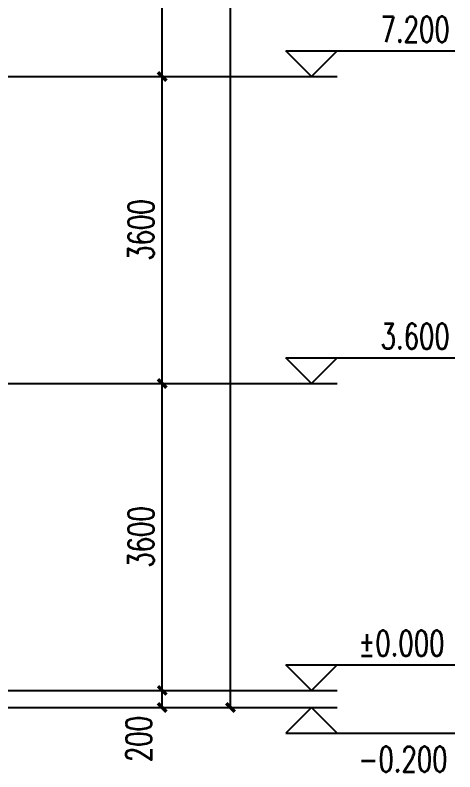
# Model space of a CAD drawing. Extents: x -522490 to 417652, y 450811 to 1108047.
# Drawn here: x 390400 to 395553, y 510161 to 519036 of the extents above; entities that cross this region are included whole.
import ezdxf

# ---------------------------------------------------------------- set-up
doc = ezdxf.new("R2010")
doc.units = 0
doc.header["$LTSCALE"] = 1000
doc.header["$MEASUREMENT"] = 0
for name, color, linetype in [('DIM_ELEV', 3, 'Continuous'), ('DOTE', 1, 'Continuous'), ('PUB_DIM', 3, 'Continuous'), ('PUB_TEXT', 7, 'Continuous')]:
    doc.layers.add(name, color=color, linetype=linetype)
doc.styles.add('_TCH_DIM', font='SIMPLEX', dxfattribs={"bigfont": 'GBCBIG'})
doc.styles.add('_TCH_DIM_T3', font='SIMPLEX', dxfattribs={"width": 0.705882, "bigfont": 'GBCBIG'})
doc.dimstyles.new('_TCH_ARCH&&100', dxfattribs={"dimtxt": 297.5, "dimasz": 100, "dimexe": 250, "dimexo": 300, "dimgap": 100, "dimtad": 1, "dimdec": 0, "dimzin": 0, "dimdsep": 46, "dimtxsty": '_TCH_DIM_T3', "dimblk": 'ARCHTICK', "dimcen": 0.09, "dimclrt": 7, "dimazin": 2, "dimtfac": 1, "dimtdec": 0, "dimtix": 1, "dimtmove": 2, "dimatfit": 3, "dimfxl": 0, "dimtolj": 1, "dimtzin": 0, "dimarcsym": 0})

# ---------------------------------------------------------------- blocks, each defined once
blk = doc.blocks.new('_ArchTick')
at = {"color": 0, "linetype": 'ByBlock', "const_width": 0.4}
blk.add_lwpolyline([(-0.5, -0.5), (0.5, 0.5)], dxfattribs=at)
blk = doc.blocks.new('*D814')
at = {"layer": 'Defpoints', "color": 0}
for p in [(391343.9, 529515.9), (392923.7, 529515.9), (391343.9, 510915.9)]:
    blk.add_point(p, dxfattribs=at)
at = {"layer": 'PUB_DIM', "color": 0, "lineweight": -2}
for p, q in [((391643.9, 529515.9), (393173.7, 529515.9)), ((392923.7, 510915.9), (392923.7, 529515.9)), ((391643.9, 510915.9), (393173.7, 510915.9))]:
    blk.add_line(p, q, dxfattribs=at)
at = {"layer": 'PUB_DIM', "color": 0, "lineweight": -2, "xscale": 100, "yscale": 100, "zscale": 100}
for p, rotation in [((392923.7, 529515.9), 90), ((392923.7, 510915.9), 270)]:
    blk.add_blockref('_ArchTick', p, dxfattribs=dict(at, rotation=rotation))
at = {"layer": 'PUB_DIM', "color": 7, "insert": (392674.9, 520215.9), "char_height": 297.5, "attachment_point": 5, "rotation": 90, "style": '_TCH_DIM_T3'}
blk.add_mtext('\\A1;18600', dxfattribs=at)
blk = doc.blocks.new('*D815')
at = {"layer": 'Defpoints', "color": 0}
for p in [(390543.9, 511115.9), (392123.7, 511115.9), (390543.9, 510915.9)]:
    blk.add_point(p, dxfattribs=at)
at = {"layer": 'PUB_DIM', "color": 0, "lineweight": -2}
for p, q in [((390843.9, 511115.9), (392373.7, 511115.9)), ((392123.7, 510915.9), (392123.7, 511115.9)), ((390843.9, 510915.9), (392373.7, 510915.9))]:
    blk.add_line(p, q, dxfattribs=at)
at = {"layer": 'PUB_DIM', "color": 0, "lineweight": -2, "xscale": 100, "yscale": 100, "zscale": 100}
for p, rotation in [((392123.7, 511115.9), 90), ((392123.7, 510915.9), 270)]:
    blk.add_blockref('_ArchTick', p, dxfattribs=dict(at, rotation=rotation))
at = {"layer": 'PUB_DIM', "color": 7, "insert": (391848.7, 510545.9), "char_height": 297.5, "attachment_point": 5, "rotation": 90, "style": '_TCH_DIM_T3'}
blk.add_mtext('\\A1;200', dxfattribs=at)
blk = doc.blocks.new('*D816')
at = {"layer": 'Defpoints', "color": 0}
for p in [(390543.9, 514715.9), (392123.7, 514715.9), (390543.9, 511115.9)]:
    blk.add_point(p, dxfattribs=at)
at = {"layer": 'PUB_DIM', "color": 0, "lineweight": -2}
for p, q in [((390843.9, 514715.9), (392373.7, 514715.9)), ((392123.7, 511115.9), (392123.7, 514715.9)), ((390843.9, 511115.9), (392373.7, 511115.9))]:
    blk.add_line(p, q, dxfattribs=at)
at = {"layer": 'PUB_DIM', "color": 0, "lineweight": -2, "xscale": 100, "yscale": 100, "zscale": 100}
for p, rotation in [((392123.7, 514715.9), 90), ((392123.7, 511115.9), 270)]:
    blk.add_blockref('_ArchTick', p, dxfattribs=dict(at, rotation=rotation))
at = {"layer": 'PUB_DIM', "color": 7, "insert": (391874.9, 512915.9), "char_height": 297.5, "attachment_point": 5, "rotation": 90, "style": '_TCH_DIM_T3'}
blk.add_mtext('\\A1;3600', dxfattribs=at)
blk = doc.blocks.new('*D817')
at = {"layer": 'Defpoints', "color": 0}
for p in [(390543.9, 518315.9), (392123.7, 518315.9), (390543.9, 514715.9)]:
    blk.add_point(p, dxfattribs=at)
at = {"layer": 'PUB_DIM', "color": 0, "lineweight": -2}
for p, q in [((390843.9, 518315.9), (392373.7, 518315.9)), ((392123.7, 514715.9), (392123.7, 518315.9)), ((390843.9, 514715.9), (392373.7, 514715.9))]:
    blk.add_line(p, q, dxfattribs=at)
at = {"layer": 'PUB_DIM', "color": 0, "lineweight": -2, "xscale": 100, "yscale": 100, "zscale": 100}
for p, rotation in [((392123.7, 518315.9), 90), ((392123.7, 514715.9), 270)]:
    blk.add_blockref('_ArchTick', p, dxfattribs=dict(at, rotation=rotation))
at = {"layer": 'PUB_DIM', "color": 7, "insert": (391874.9, 516515.9), "char_height": 297.5, "attachment_point": 5, "rotation": 90, "style": '_TCH_DIM_T3'}
blk.add_mtext('\\A1;3600', dxfattribs=at)
blk = doc.blocks.new('*D818')
at = {"layer": 'Defpoints', "color": 0}
for p in [(390543.9, 521915.9), (392123.7, 521915.9), (390543.9, 518315.9)]:
    blk.add_point(p, dxfattribs=at)
at = {"layer": 'PUB_DIM', "color": 0, "lineweight": -2}
for p, q in [((390843.9, 521915.9), (392373.7, 521915.9)), ((392123.7, 518315.9), (392123.7, 521915.9)), ((390843.9, 518315.9), (392373.7, 518315.9))]:
    blk.add_line(p, q, dxfattribs=at)
at = {"layer": 'PUB_DIM', "color": 0, "lineweight": -2, "xscale": 100, "yscale": 100, "zscale": 100}
for p, rotation in [((392123.7, 521915.9), 90), ((392123.7, 518315.9), 270)]:
    blk.add_blockref('_ArchTick', p, dxfattribs=dict(at, rotation=rotation))
at = {"layer": 'PUB_DIM', "color": 7, "insert": (391874.9, 520115.9), "char_height": 297.5, "attachment_point": 5, "rotation": 90, "style": '_TCH_DIM_T3'}
blk.add_mtext('\\A1;3600', dxfattribs=at)

msp = doc.modelspace()

# ---------------------------------------------------------------- linework, layer by layer
msp.add_line((350645.2, 510915.9), (392169.8, 510915.9))
at = {"layer": 'DIM_ELEV'}
for p, q in [((393873.7, 518315.9), (393573.7, 518615.9)), ((393573.7, 518615.9), (395552.7, 518615.9)), ((393873.7, 518315.9), (394173.7, 518615.9)), ((392373.7, 518315.9), (394173.7, 518315.9)), ((393873.7, 514715.9), (393573.7, 515015.9)), ((393573.7, 515015.9), (395552.7, 515015.9)), ((393873.7, 514715.9), (394173.7, 515015.9)), ((392373.7, 514715.9), (394173.7, 514715.9)), ((393873.7, 511115.9), (393573.7, 511415.9)), ((393573.7, 511415.9), (395552.7, 511415.9)), ((393873.7, 511115.9), (394173.7, 511415.9)), ((392373.7, 511115.9), (394173.7, 511115.9)), ((393173.7, 510915.9), (394173.7, 510915.9)), ((393873.7, 510915.9), (393573.7, 510615.9)), ((393873.7, 510915.9), (394173.7, 510615.9)), ((393573.7, 510615.9), (395552.7, 510615.9))]:
    msp.add_line(p, q, dxfattribs=at)
at = {"layer": 'DOTE'}
for p, q in [((350645.2, 518315.9), (392169.8, 518315.9)), ((350645.2, 514715.9), (392169.8, 514715.9)), ((350645.2, 511115.9), (392169.8, 511115.9))]:
    msp.add_line(p, q, dxfattribs=at)

# ---------------------------------------------------------------- texts
at = {"layer": 'PUB_TEXT', "style": '_TCH_DIM', "width": 0.705882}
for s, p in [('7.200', (394682.7, 518720.9)), ('3.600', (394682.7, 515120.9)), ('%%P0.000', (394422.7, 511520.9)), ('-0.200', (394422.7, 510160.9))]:
    msp.add_text(s, height=297.5, dxfattribs=at).set_placement(p)

# ---------------------------------------------------------------- dimensions: what is measured, and where the dimension line sits
at = {"layer": 'PUB_DIM'}
for p1, p2, picture, middle in [((391343.9, 510915.9), (391343.9, 529515.9), '*D814', (392674.9, 520215.9)), ((390543.9, 518315.9), (390543.9, 521915.9), '*D818', (391874.9, 520115.9)), ((390543.9, 514715.9), (390543.9, 518315.9), '*D817', (391874.9, 516515.9)), ((390543.9, 511115.9), (390543.9, 514715.9), '*D816', (391874.9, 512915.9))]:
    dim = msp.add_aligned_dim(p1=p1, p2=p2, distance=-1579.8, dimstyle='_TCH_ARCH&&100', dxfattribs=at)
    dim.commit()
    dim.dimension.update_dxf_attribs({"geometry": picture, "text_midpoint": middle})
dim = msp.add_linear_dim(base=(392123.7, 511115.9), p1=(390543.9, 510915.9), p2=(390543.9, 511115.9), angle=90, dimstyle='_TCH_ARCH&&100', dxfattribs=at)
dim.commit()
dim.dimension.update_dxf_attribs({"geometry": '*D815', "text_midpoint": (391848.7, 510545.9), "dimtype": 129})

doc.saveas('drawing.dxf')
